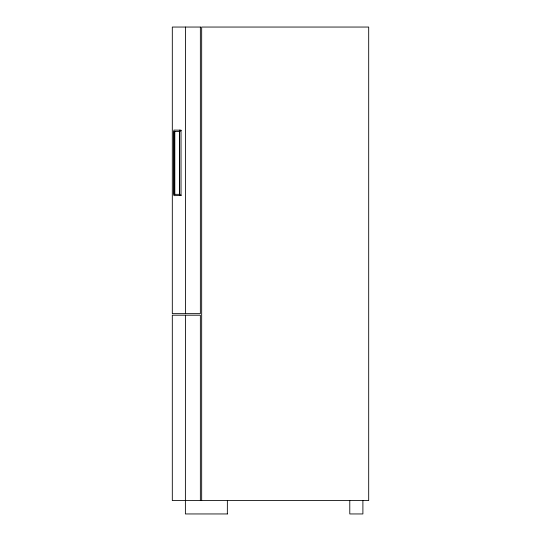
<?xml version="1.0" encoding="UTF-8"?>
<svg xmlns="http://www.w3.org/2000/svg" width="541" height="541" viewBox="0 0 541 541"><rect width="100%" height="100%" fill="white"/><g stroke="black" fill="none" stroke-linecap="round" stroke-linejoin="round"><path stroke-width="0.81" d="M181.025 195.112L181.025 130.624M181.046 195.112L180.931 195.544M179.524 195.646L179.524 130.09M180.958 195.544L173.952 195.646L173.844 195.112L173.83 130.922L173.952 130.09L180.958 130.192M180.227 131.402L174.026 131.402L174.026 194.334L180.227 194.334M227.369 513.95L185.387 513.95L185.414 315.207M180.931 130.192L181.046 130.624M362.896 500.581L362.896 513.95L349.784 513.95L349.784 500.581M227.369 500.581L227.342 513.95M201.671 500.581L201.671 27.05L368.692 27.05L368.692 500.581L172.309 500.581L172.309 315.207L200.359 315.207L200.359 500.581M185.414 27.05L185.414 313.645M179.45 131.402L179.45 194.334M174.804 131.402L174.804 194.334M200.359 27.05L172.309 27.05L172.309 313.645L200.359 313.645L200.359 27.05"/></g></svg>
